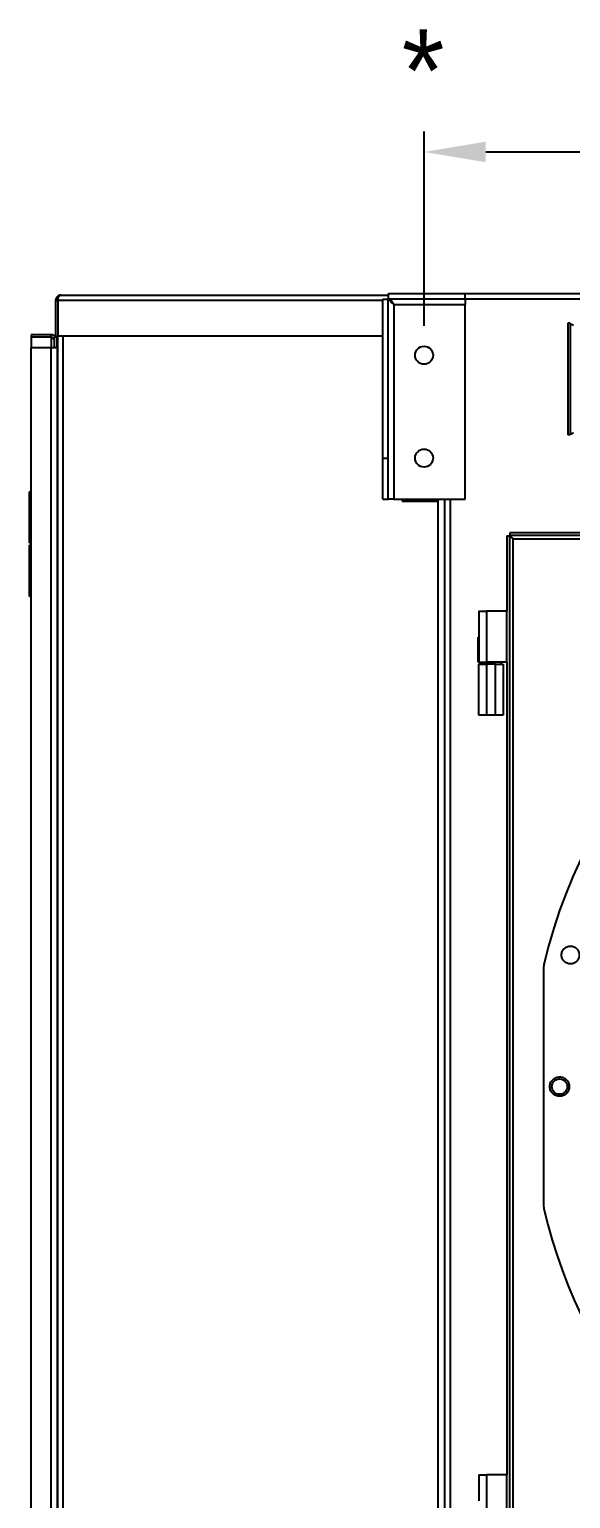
# Model space of a CAD drawing. Header units: inches. Extents: x 1229 to 1453, y -1023 to -720.
# Drawn here: x 1351.87 to 1365.03, y -755.28 to -719.56 of the extents above; entities that cross this region are included whole.
import ezdxf

# ---------------------------------------------------------------- set-up
doc = ezdxf.new("R2010")
doc.units = ezdxf.units.IN
doc.header["$MEASUREMENT"] = 0
doc.header["$PDSIZE"] = -1
doc.dimstyles.new('RAE Solutions', dxfattribs={"dimtxt": 2, "dimasz": 1.5, "dimexe": 0.5, "dimexo": 0.5, "dimgap": 0.5, "dimtad": 0, "dimtih": 1, "dimtoh": 1, "dimdec": 3, "dimrnd": 0.125, "dimzin": 1, "dimdsep": 46, "dimlunit": 5, "dimtxsty": 'Standard', "dimcen": 0.09, "dimadec": 0, "dimazin": 0, "dimtfac": 1, "dimtdec": 3, "dimtofl": 0, "dimtmove": 0, "dimatfit": 3, "dimfxl": 1, "dimtolj": 1, "dimtzin": 1, "dimarcsym": 0})

# ---------------------------------------------------------------- blocks, each defined once
blk = doc.blocks.new('*D282')
at = {"color": 0, "lineweight": -2, "transparency": 16777216}
for p, q in [((1361.462, -726.764), (1361.462, -722.04)), ((1392.524, -726.764), (1392.524, -722.04)), ((1362.962, -722.54), (1375.16, -722.54)), ((1391.024, -722.54), (1378.826, -722.54))]:
    blk.add_line(p, q, dxfattribs=at)
at = {"color": 0, "transparency": 16777216}
for points in [[(1362.962, -722.29), (1362.962, -722.79), (1361.462, -722.54)], [(1391.024, -722.29), (1391.024, -722.79), (1392.524, -722.54)]]:
    blk.add_solid(points, dxfattribs=at)
at = {"layer": 'Defpoints', "color": 0, "transparency": 16777216}
for p in [(1392.524, -722.54), (1361.462, -727.264), (1392.524, -727.264)]:
    blk.add_point(p, dxfattribs=at)
at = {"color": 0, "transparency": 16777216, "insert": (1376.993, -722.54), "char_height": 2, "attachment_point": 5}
blk.add_mtext('\\A1;31', dxfattribs=at)

msp = doc.modelspace()

# ---------------------------------------------------------------- linework, layer by layer
at = {"color": 18, "linetype": 'Continuous', "lineweight": 25, "true_color": 0x000000}
for p, q in [((1352.638, -726.0196), (1360.5988, -726.0196)), ((1352.638, -726.0196), (1360.5988, -726.0196)), ((1352.638, -726.0196), (1360.5988, -726.0196)), ((1360.5988, -726.1125), (1360.5988, -725.9825)), ((1360.5988, -725.9825), (1362.4618, -725.9825)), ((1360.5988, -726.1125), (1360.5988, -725.9825)), ((1360.5988, -725.9825), (1362.4618, -725.9825)), ((1360.5988, -726.1125), (1360.5988, -725.9825)), ((1360.5988, -725.9825), (1362.4618, -725.9825)), ((1362.4618, -726.1125), (1362.4618, -725.9825)), ((1362.4618, -726.1125), (1362.4618, -725.9825)), ((1362.4618, -726.1125), (1362.4618, -725.9825)), ((1362.4618, -725.9825), (1421.4618, -725.9825)), ((1352.505, -726.1526), (1352.555, -726.1526)), ((1352.505, -726.1526), (1352.505, -727.0196)), ((1352.505, -726.1526), (1352.555, -726.1526)), ((1352.505, -726.1526), (1352.505, -727.0196)), ((1352.505, -726.1526), (1352.555, -726.1526)), ((1352.505, -726.1526), (1352.505, -727.0196)), ((1352.555, -726.1526), (1352.555, -727.0196)), ((1352.555, -726.1526), (1352.5621, -726.1526)), ((1352.555, -726.1526), (1352.555, -727.0196)), ((1352.555, -726.1526), (1352.5621, -726.1526)), ((1352.555, -726.1526), (1352.555, -727.0196)), ((1352.555, -726.1526), (1352.5621, -726.1526)), ((1352.5621, -726.1526), (1352.5621, -727.0196)), ((1360.4618, -726.1526), (1352.5621, -726.1526)), ((1352.5621, -726.1526), (1352.5621, -727.0196)), ((1360.4618, -726.1526), (1352.5621, -726.1526)), ((1352.5621, -726.1526), (1352.5621, -727.0196)), ((1360.4618, -726.1526), (1352.5621, -726.1526)), ((1360.4618, -726.1196), (1360.5918, -726.1196)), ((1360.4618, -729.9825), (1360.4618, -726.1196)), ((1360.4618, -726.1196), (1360.5918, -726.1196)), ((1360.4618, -729.9825), (1360.4618, -726.1196)), ((1360.4618, -726.1196), (1360.5918, -726.1196)), ((1360.4618, -729.9825), (1360.4618, -726.1196)), ((1360.5918, -729.9825), (1360.5918, -726.1196)), ((1360.5918, -729.9825), (1360.5918, -726.1196)), ((1360.5918, -729.9825), (1360.5918, -726.1196)), ((1360.5988, -726.1125), (1362.4618, -726.1125)), ((1360.5988, -726.1125), (1362.4618, -726.1125)), ((1360.5988, -726.1125), (1362.4618, -726.1125)), ((1360.6629, -726.1526), (1360.6294, -726.1526)), ((1360.6629, -726.1526), (1360.6294, -726.1526)), ((1360.6629, -726.1526), (1360.6294, -726.1526)), ((1360.7258, -726.2465), (1360.7258, -730.9825)), ((1360.7258, -726.2465), (1362.4618, -726.2465)), ((1360.7258, -726.2465), (1360.7258, -730.9825)), ((1360.7258, -726.2465), (1362.4618, -726.2465)), ((1360.7258, -726.2465), (1360.7258, -730.9825)), ((1360.7258, -726.2465), (1362.4618, -726.2465)), ((1362.4618, -726.1125), (1362.4618, -726.2465)), ((1362.4618, -726.1125), (1362.4618, -726.2465)), ((1362.4618, -726.1125), (1362.4618, -726.2465)), ((1421.4618, -726.1155), (1362.4618, -726.1155)), ((1362.4618, -730.9825), (1362.4618, -726.2465)), ((1362.4618, -730.9825), (1362.4618, -726.2465)), ((1362.4618, -730.9825), (1362.4618, -726.2465)), ((1364.9618, -726.7017), (1364.9618, -729.421)), ((1365.0118, -726.7017), (1364.9618, -726.7017)), ((1365.0118, -726.7017), (1365.0118, -729.421)), ((1351.914, -726.9826), (1351.914, -727.0456)), ((1352.393, -726.9826), (1351.914, -726.9826)), ((1351.914, -726.9826), (1351.914, -727.0456)), ((1352.393, -726.9826), (1351.914, -726.9826)), ((1351.914, -726.9826), (1351.914, -727.0456)), ((1352.393, -726.9826), (1351.914, -726.9826)), ((1352.393, -727.0456), (1351.914, -727.0456)), ((1351.914, -727.0456), (1351.914, -727.2956)), ((1352.393, -727.0456), (1351.914, -727.0456)), ((1351.914, -727.0456), (1351.914, -727.2956)), ((1352.393, -727.0456), (1351.914, -727.0456)), ((1351.914, -727.0456), (1351.914, -727.2956)), ((1352.393, -727.0456), (1352.393, -726.9826)), ((1352.393, -727.0456), (1352.393, -726.9826)), ((1352.393, -727.0456), (1352.393, -726.9826)), ((1352.393, -727.0456), (1352.393, -727.2956)), ((1352.393, -727.0456), (1352.393, -727.2956)), ((1352.393, -727.0456), (1352.393, -727.2956)), ((1352.476, -727.2956), (1352.476, -727.0456)), ((1352.5131, -727.0456), (1352.476, -727.0456)), ((1352.476, -727.2956), (1352.476, -727.0456)), ((1352.5131, -727.0456), (1352.476, -727.0456)), ((1352.476, -727.2956), (1352.476, -727.0456)), ((1352.5131, -727.0456), (1352.476, -727.0456)), ((1352.505, -727.0196), (1352.555, -727.0196)), ((1352.505, -727.0196), (1352.555, -727.0196)), ((1352.505, -727.0196), (1352.555, -727.0196)), ((1352.539, -727.0456), (1352.5131, -727.0456)), ((1352.539, -727.0456), (1352.5131, -727.0456)), ((1352.539, -727.0456), (1352.5131, -727.0456)), ((1352.539, -727.2956), (1352.539, -727.0456)), ((1352.539, -727.2956), (1352.539, -727.0456)), ((1352.539, -727.2956), (1352.539, -727.0456)), ((1352.555, -764.4265), (1352.555, -727.0196)), ((1352.555, -764.4265), (1352.555, -727.0196)), ((1352.555, -764.4265), (1352.555, -727.0196)), ((1360.4618, -727.0196), (1352.5621, -727.0196)), ((1360.4618, -727.0196), (1352.5621, -727.0196)), ((1360.4618, -727.0196), (1352.5621, -727.0196)), ((1352.688, -764.4265), (1352.688, -727.0196)), ((1352.688, -764.4265), (1352.688, -727.0196)), ((1352.688, -764.4265), (1352.688, -727.0196)), ((1351.914, -763.5456), (1351.914, -727.2956)), ((1351.914, -727.2956), (1352.393, -727.2956)), ((1351.914, -763.5456), (1351.914, -727.2956)), ((1351.914, -727.2956), (1352.393, -727.2956)), ((1351.914, -763.5456), (1351.914, -727.2956)), ((1351.914, -727.2956), (1352.393, -727.2956)), ((1352.393, -763.5456), (1352.393, -727.2956)), ((1352.393, -727.2956), (1352.5131, -727.2956)), ((1352.393, -763.5456), (1352.393, -727.2956)), ((1352.393, -727.2956), (1352.5131, -727.2956)), ((1352.393, -763.5456), (1352.393, -727.2956)), ((1352.393, -727.2956), (1352.5131, -727.2956)), ((1352.539, -727.2956), (1352.5131, -727.2956)), ((1352.539, -727.2956), (1352.5131, -727.2956)), ((1352.539, -727.2956), (1352.5131, -727.2956)), ((1352.539, -727.2956), (1352.539, -763.5456)), ((1352.539, -727.2956), (1352.539, -763.5456)), ((1352.539, -727.2956), (1352.539, -763.5456)), ((1365.0118, -729.421), (1364.9618, -729.421)), ((1360.4618, -729.9825), (1360.5918, -729.9825)), ((1360.4618, -730.9825), (1360.4618, -729.9825)), ((1360.4618, -729.9825), (1360.5918, -729.9825)), ((1360.4618, -730.9825), (1360.4618, -729.9825)), ((1360.4618, -729.9825), (1360.5918, -729.9825)), ((1360.4618, -730.9825), (1360.4618, -729.9825)), ((1360.5918, -730.9825), (1360.5918, -729.9825)), ((1360.5918, -730.9825), (1360.5918, -729.9825)), ((1360.5918, -730.9825), (1360.5918, -729.9825)), ((1351.867, -732.0406), (1351.867, -730.8006)), ((1351.914, -730.8006), (1351.867, -730.8006)), ((1351.867, -732.0406), (1351.867, -730.8006)), ((1351.914, -730.8006), (1351.867, -730.8006)), ((1351.867, -732.0406), (1351.867, -730.8006)), ((1351.914, -730.8006), (1351.867, -730.8006)), ((1360.4618, -730.9825), (1360.5918, -730.9825)), ((1360.4618, -730.9825), (1360.5918, -730.9825)), ((1360.4618, -730.9825), (1360.5918, -730.9825)), ((1360.7258, -730.9825), (1360.5918, -730.9825)), ((1360.7258, -730.9825), (1360.5918, -730.9825)), ((1360.7258, -730.9825), (1360.5918, -730.9825)), ((1360.7258, -730.9825), (1362.4618, -730.9825)), ((1360.7258, -730.9825), (1362.4618, -730.9825)), ((1360.7258, -730.9825), (1362.4618, -730.9825)), ((1360.93, -730.9825), (1360.93, -731.0276)), ((1360.93, -730.9825), (1360.93, -731.0276)), ((1360.93, -730.9825), (1360.93, -731.0276)), ((1360.93, -731.0276), (1361.805, -731.0276)), ((1360.93, -731.0276), (1361.805, -731.0276)), ((1360.93, -731.0276), (1361.805, -731.0276)), ((1360.9618, -731.0276), (1360.9618, -730.9825)), ((1360.9618, -731.0276), (1360.9618, -730.9825)), ((1360.9618, -731.0276), (1360.9618, -730.9825)), ((1361.805, -731.0276), (1361.805, -730.9825)), ((1361.805, -731.0276), (1361.805, -730.9825)), ((1361.805, -731.0276), (1361.805, -730.9825)), ((1361.805, -764.4265), (1361.805, -731.0276)), ((1361.805, -764.4265), (1361.805, -731.0276)), ((1361.805, -764.4265), (1361.805, -731.0276)), ((1361.9618, -730.9825), (1361.9618, -764.4265)), ((1361.9618, -730.9825), (1361.9618, -764.4265)), ((1361.9618, -730.9825), (1361.9618, -764.4265)), ((1362.0948, -730.9825), (1362.0948, -764.4265)), ((1362.0948, -730.9825), (1362.0948, -764.4265)), ((1362.0948, -730.9825), (1362.0948, -764.4265)), ((1363.5486, -731.7987), (1363.5486, -731.8617)), ((1390.5544, -731.7987), (1363.5486, -731.7987)), ((1351.914, -732.0406), (1351.867, -732.0406)), ((1351.914, -732.0406), (1351.867, -732.0406)), ((1351.914, -732.0406), (1351.867, -732.0406)), ((1351.8675, -733.3431), (1351.8675, -732.1031)), ((1351.914, -732.1031), (1351.8675, -732.1031)), ((1351.8675, -733.3431), (1351.8675, -732.1031)), ((1351.914, -732.1031), (1351.8675, -732.1031)), ((1351.8675, -733.3431), (1351.8675, -732.1031)), ((1351.914, -732.1031), (1351.8675, -732.1031)), ((1351.8828, -732.0406), (1351.8828, -732.1031)), ((1351.8828, -732.0406), (1351.8828, -732.1031)), ((1351.8828, -732.0406), (1351.8828, -732.1031)), ((1352.539, -732.1031), (1352.555, -732.1031)), ((1352.539, -732.1031), (1352.555, -732.1031)), ((1352.539, -732.1031), (1352.555, -732.1031)), ((1363.4785, -731.8687), (1363.4785, -733.6997)), ((1363.4785, -731.8687), (1363.5415, -731.8687)), ((1363.5415, -731.8687), (1363.5415, -759.2706)), ((1390.5544, -731.8617), (1363.5486, -731.8617)), ((1363.6245, -731.9447), (1363.6245, -759.1947)), ((1363.6245, -731.9447), (1390.4785, -731.9447)), ((1351.914, -733.3431), (1351.8675, -733.3431)), ((1351.914, -733.3431), (1351.8675, -733.3431)), ((1351.914, -733.3431), (1351.8675, -733.3431)), ((1352.539, -733.3431), (1352.555, -733.3431)), ((1352.539, -733.3431), (1352.555, -733.3431)), ((1352.539, -733.3431), (1352.555, -733.3431)), ((1362.791, -733.6997), (1362.791, -734.3343)), ((1362.791, -733.6997), (1362.9785, -733.6997)), ((1362.9785, -733.6997), (1362.9785, -734.9397)), ((1363.4785, -733.6997), (1362.9785, -733.6997)), ((1363.4785, -734.9397), (1363.4785, -733.6997)), ((1362.781, -734.9397), (1362.781, -734.3343)), ((1362.781, -734.3343), (1362.791, -734.3343)), ((1362.791, -734.3343), (1362.791, -734.9397)), ((1362.781, -734.9397), (1362.791, -734.9397)), ((1362.7905, -736.2297), (1362.7905, -734.9897)), ((1362.7905, -734.9897), (1362.978, -734.9897)), ((1362.791, -734.9397), (1362.9785, -734.9397)), ((1362.8375, -734.9397), (1362.8375, -734.9897)), ((1362.978, -734.9897), (1362.978, -736.2297)), ((1363.197, -734.9897), (1362.978, -734.9897)), ((1363.4785, -734.9397), (1362.9785, -734.9397)), ((1363.197, -736.2297), (1363.197, -734.9897)), ((1363.197, -734.9897), (1363.3845, -734.9897)), ((1363.3375, -734.9897), (1363.3375, -734.9397)), ((1363.3845, -734.9897), (1363.3845, -736.2297)), ((1363.4785, -734.9397), (1363.4785, -754.6997)), ((1362.978, -736.2297), (1362.7905, -736.2297)), ((1363.197, -736.2297), (1362.978, -736.2297)), ((1363.3845, -736.2297), (1363.197, -736.2297)), ((1364.3633, -742.3832), (1364.3632, -745.2608)), ((1364.3738, -742.2929), (1364.3633, -742.3832)), ((1364.3632, -745.2608), (1364.3633, -748.1384)), ((1364.3633, -748.1384), (1364.3738, -748.2287)), ((1362.791, -754.6997), (1362.791, -755.3343)), ((1362.791, -754.6997), (1362.9785, -754.6997)), ((1363.4785, -754.6997), (1362.9785, -754.6997)), ((1362.9785, -754.6997), (1362.9785, -755.9397)), ((1363.4785, -755.9397), (1363.4785, -754.6997))]:
    msp.add_line(p, q, dxfattribs=at)
for centre, radius in [((1361.4618, -727.4825), 0.2188), ((1361.4618, -727.4825), 0.2188), ((1361.4618, -727.4825), 0.2188), ((1361.4618, -729.9825), 0.2188), ((1361.4618, -729.9825), 0.2188), ((1361.4618, -729.9825), 0.2188), ((1364.757, -745.2608), 0.1875)]:
    msp.add_circle(centre, radius, dxfattribs=at)
for centre, radius, start, end in [((1352.393, -727.1286), 0.146, 34.64522, 90), ((1352.393, -727.1286), 0.146, 34.64522, 90), ((1352.393, -727.1286), 0.146, 34.64522, 90), ((1352.393, -727.1286), 0.083, 0, 90), ((1352.393, -727.1286), 0.083, 0, 90), ((1352.393, -727.1286), 0.083, 0, 90), ((1376.9618, -745.2608), 12.9331, 103.26667, 166.73333), ((1376.9618, -745.2608), 12.9331, 193.26667, 248.51312)]:
    msp.add_arc(centre, radius, start, end, dxfattribs=at)
for points, knots in [([(1352.638, -726.0196), (1352.6234, -726.021), (1352.5916, -726.0241), (1352.551, -726.0483), (1352.521, -726.0849), (1352.5069, -726.1205), (1352.5055, -726.1438), (1352.505, -726.1526)], [0, 0, 0, 0, 0.2277354, 0.4961981, 0.6891981, 0.8824378, 1, 1, 1, 1]), ([(1352.638, -726.0196), (1352.6234, -726.021), (1352.5916, -726.0241), (1352.551, -726.0483), (1352.521, -726.0849), (1352.5069, -726.1205), (1352.5055, -726.1438), (1352.505, -726.1526)], [0, 0, 0, 0, 0.2277354, 0.4961981, 0.6891981, 0.8824378, 1, 1, 1, 1]), ([(1352.638, -726.0196), (1352.6234, -726.021), (1352.5916, -726.0241), (1352.551, -726.0483), (1352.521, -726.0849), (1352.5069, -726.1205), (1352.5055, -726.1438), (1352.505, -726.1526)], [0, 0, 0, 0, 0.2277354, 0.4961981, 0.6891981, 0.8824378, 1, 1, 1, 1]), ([(1352.5621, -726.1526), (1352.5626, -726.1421), (1352.5635, -726.1215), (1352.5684, -726.0932), (1352.5757, -726.0691), (1352.5878, -726.0465), (1352.6089, -726.025), (1352.6273, -726.0216), (1352.638, -726.0196)], [0, 0, 0, 0, 0.1398597, 0.2740293, 0.4037366, 0.5303409, 0.7251826, 1, 1, 1, 1]), ([(1352.5621, -726.1526), (1352.5626, -726.1421), (1352.5635, -726.1215), (1352.5684, -726.0932), (1352.5757, -726.0691), (1352.5878, -726.0465), (1352.6089, -726.025), (1352.6273, -726.0216), (1352.638, -726.0196)], [0, 0, 0, 0, 0.1398597, 0.2740293, 0.4037366, 0.5303409, 0.7251826, 1, 1, 1, 1]), ([(1352.5621, -726.1526), (1352.5626, -726.1421), (1352.5635, -726.1215), (1352.5684, -726.0932), (1352.5757, -726.0691), (1352.5878, -726.0465), (1352.6089, -726.025), (1352.6273, -726.0216), (1352.638, -726.0196)], [0, 0, 0, 0, 0.1398597, 0.2740293, 0.4037366, 0.5303409, 0.7251826, 1, 1, 1, 1]), ([(1352.5658, -726.112), (1352.5656, -726.1122), (1352.5606, -726.1187), (1352.5563, -726.1334), (1352.5554, -726.1475), (1352.555, -726.1526)], [0, 0, 0, 0, 0.01734506, 0.63845093, 1, 1, 1, 1]), ([(1352.5658, -726.112), (1352.5656, -726.1122), (1352.5606, -726.1187), (1352.5563, -726.1334), (1352.5554, -726.1475), (1352.555, -726.1526)], [0, 0, 0, 0, 0.01734506, 0.63845093, 1, 1, 1, 1]), ([(1352.5658, -726.112), (1352.5656, -726.1122), (1352.5606, -726.1187), (1352.5563, -726.1334), (1352.5554, -726.1475), (1352.555, -726.1526)], [0, 0, 0, 0, 0.01734506, 0.63845093, 1, 1, 1, 1]), ([(1360.5918, -726.1196), (1360.5928, -726.1207), (1360.595, -726.1228), (1360.611, -726.1359), (1360.6373, -726.1593), (1360.6761, -726.1979), (1360.7085, -726.2296), (1360.7258, -726.2465)], [0, 0, 0, 0, 0.1511523, 0.3020004, 0.4605084, 0.711982, 1, 1, 1, 1]), ([(1360.5918, -726.1196), (1360.5928, -726.1207), (1360.595, -726.1228), (1360.611, -726.1359), (1360.6373, -726.1593), (1360.6761, -726.1979), (1360.7085, -726.2296), (1360.7258, -726.2465)], [0, 0, 0, 0, 0.1511523, 0.3020004, 0.4605084, 0.711982, 1, 1, 1, 1]), ([(1360.5918, -726.1196), (1360.5928, -726.1207), (1360.595, -726.1228), (1360.611, -726.1359), (1360.6373, -726.1593), (1360.6761, -726.1979), (1360.7085, -726.2296), (1360.7258, -726.2465)], [0, 0, 0, 0, 0.1511523, 0.3020004, 0.4605084, 0.711982, 1, 1, 1, 1]), ([(1360.7258, -726.2465), (1360.7152, -726.229), (1360.694, -726.1939), (1360.6623, -726.1496), (1360.6306, -726.1186), (1360.6094, -726.1146), (1360.5988, -726.1125)], [0, 0, 0, 0, 0.2499997, 0.4999982, 0.7500043, 1, 1, 1, 1]), ([(1360.7258, -726.2465), (1360.7152, -726.229), (1360.694, -726.1939), (1360.6623, -726.1496), (1360.6306, -726.1186), (1360.6094, -726.1146), (1360.5988, -726.1125)], [0, 0, 0, 0, 0.2499997, 0.4999982, 0.7500043, 1, 1, 1, 1]), ([(1360.7258, -726.2465), (1360.7152, -726.229), (1360.694, -726.1939), (1360.6623, -726.1496), (1360.6306, -726.1186), (1360.6094, -726.1146), (1360.5988, -726.1125)], [0, 0, 0, 0, 0.2499997, 0.4999982, 0.7500043, 1, 1, 1, 1]), ([(1365.0948, -726.7569), (1365.0846, -726.7526), (1365.0644, -726.744), (1365.038, -726.7311), (1365.0192, -726.7183), (1365.0123, -726.7084), (1365.0119, -726.7029), (1365.0118, -726.7017)], [0, 0, 0, 0, 0.23320412, 0.4664972, 0.69976316, 0.93304216, 1, 1, 1, 1]), ([(1365.0118, -729.421), (1365.0128, -729.4167), (1365.015, -729.4082), (1365.0318, -729.3953), (1365.0562, -729.3824), (1365.0789, -729.3726), (1365.0919, -729.3671), (1365.0948, -729.3659)], [0, 0, 0, 0, 0.2332183, 0.4664938, 0.6997772, 0.933042, 1, 1, 1, 1]), ([(1363.5415, -731.8687), (1363.5422, -731.8694), (1363.5436, -731.8706), (1363.5542, -731.8781), (1363.5712, -731.8925), (1363.5949, -731.9159), (1363.6144, -731.9349), (1363.6245, -731.9447)], [0, 0, 0, 0, 0.1567995, 0.3135461, 0.473121, 0.7271244, 1, 1, 1, 1]), ([(1363.6245, -731.9447), (1363.6129, -731.9325), (1363.5939, -731.9126), (1363.5724, -731.8915), (1363.5619, -731.8786), (1363.5559, -731.8699), (1363.5513, -731.8631), (1363.5495, -731.8622), (1363.5486, -731.8617)], [0, 0, 0, 0, 0.3258909, 0.5325934, 0.6334628, 0.7438532, 0.8655836, 1, 1, 1, 1]), ([(1364.8043, -742.0612), (1364.8075, -742.0327), (1364.8141, -741.9758), (1364.8647, -741.9034), (1364.9369, -741.8554), (1365.0225, -741.839), (1365.1075, -741.8567), (1365.1783, -741.9051), (1365.2277, -741.9767), (1365.2341, -742.033), (1365.2373, -742.0612)], [0, 0, 0, 0, 0.1256216, 0.2512458, 0.3768842, 0.5025376, 0.6279107, 0.7518741, 0.8754934, 1, 1, 1, 1]), ([(1365.2373, -742.0612), (1365.2341, -742.0895), (1365.2276, -742.146), (1365.1779, -742.2178), (1365.107, -742.2659), (1365.0223, -742.2834), (1364.9369, -742.2671), (1364.8647, -742.219), (1364.8141, -742.1467), (1364.8075, -742.0897), (1364.8043, -742.0612)], [0, 0, 0, 0, 0.124776, 0.249268, 0.3731863, 0.4974523, 0.6229635, 0.7486567, 0.8743359, 1, 1, 1, 1]), ([(1364.5208, -745.2608), (1364.5244, -745.2297), (1364.5316, -745.1675), (1364.5868, -745.0886), (1364.6657, -745.0362), (1364.759, -745.0184), (1364.8514, -745.0376), (1364.9286, -745.0902), (1364.9827, -745.1683), (1364.9897, -745.2299), (1364.9933, -745.2608)], [0, 0, 0, 0, 0.1256859, 0.2513812, 0.3770978, 0.5028098, 0.627506, 0.7510932, 0.8750861, 1, 1, 1, 1]), ([(1364.9933, -745.2608), (1364.9897, -745.2917), (1364.9827, -745.3532), (1364.9286, -745.4314), (1364.8514, -745.484), (1364.759, -745.5032), (1364.6656, -745.4854), (1364.5868, -745.433), (1364.5316, -745.3541), (1364.5244, -745.2919), (1364.5208, -745.2608)], [0, 0, 0, 0, 0.1248129, 0.2487723, 0.3724186, 0.4972333, 0.6229421, 0.7486449, 0.8743277, 1, 1, 1, 1])]:
    msp.add_open_spline(points, degree=3, knots=knots, dxfattribs=at)

# ---------------------------------------------------------------- texts
at = {"color": 18, "true_color": 0x000000, "insert": (1361.4404, -720.561), "char_height": 2, "attachment_point": 5}
msp.add_mtext('\\A1;*', dxfattribs=at)

# ---------------------------------------------------------------- dimensions: what is measured, and where the dimension line sits
at = {"color": 18, "true_color": 0x000000}
dim = msp.add_linear_dim(base=(1392.5242645825, -722.5404750214), p1=(1361.4617645825, -727.2637972179), p2=(1392.5242645825, -727.2637971909), dimstyle='RAE Solutions', dxfattribs=at)
dim.commit()
dim.dimension.update_dxf_attribs({"geometry": '*D282', "text_midpoint": (1376.9930145825, -722.5404750214)})

doc.saveas('drawing.dxf')
